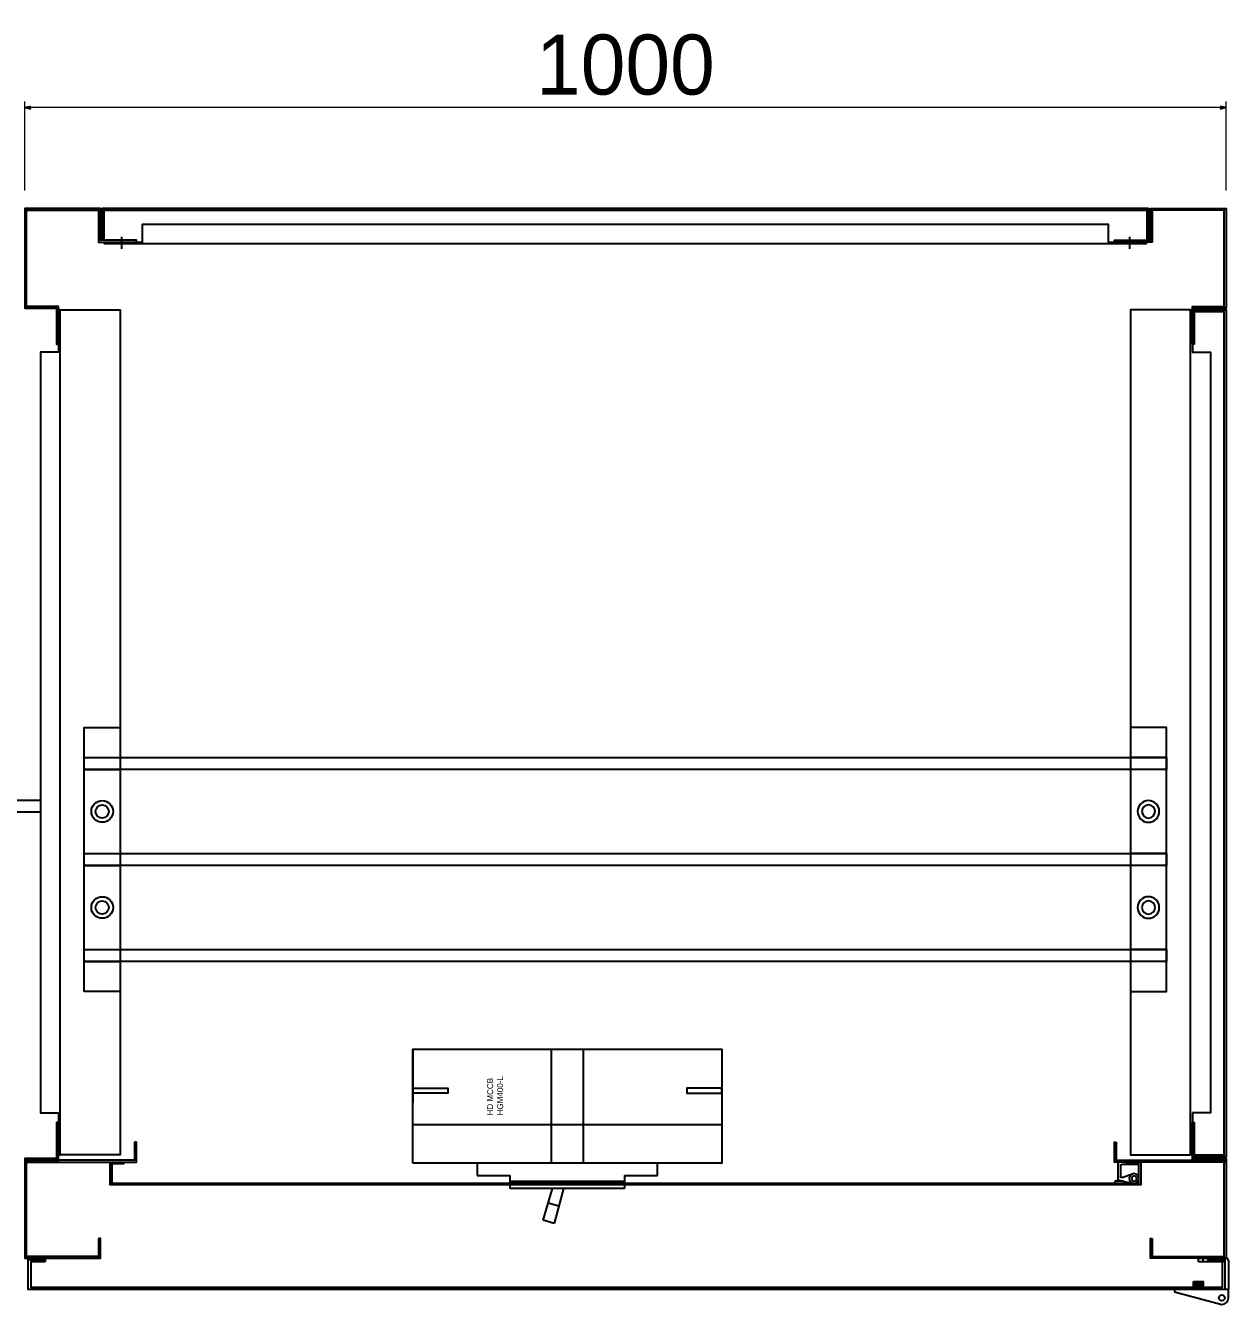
# Model space of a CAD drawing. Header units: millimetres. Extents: x 0 to 6523, y 0 to 4612.
# Drawn here: x 2165 to 3166, y 764 to 1829 of the extents above; entities that cross this region are included whole.
import ezdxf

# ---------------------------------------------------------------- set-up
doc = ezdxf.new("R2010")
doc.units = ezdxf.units.MM
doc.layers.add('DIM', color=253, linetype='Continuous')
doc.layers.add('Ghi chu', color=7, linetype='Continuous')
doc.dimstyles.new('CNC', dxfattribs={"dimtxt": 50, "dimasz": 5, "dimexe": 5, "dimexo": 15, "dimgap": 10, "dimtad": 1, "dimdec": 0, "dimtxsty": 'Standard', "dimblk": 'OPEN30', "dimcen": 10, "dimclrd": 5, "dimclre": 5, "dimclrt": 3, "dimazin": 3, "dimtfac": 1, "dimtdec": 0, "dimtmove": 0, "dimatfit": 3, "dimldrblk": 'ARCHTICK', "dimlwd": 9, "dimlwe": 9})

# ---------------------------------------------------------------- blocks, each defined once
blk = doc.blocks.new('HL044-2')
at = {"color": 1}
for p, q in [((0, -3), (0, 0)), ((0, 0), (23, 0)), ((4, -3), (4, 0)), ((10, -3), (10, 0)), ((22, -3), (0, -3)), ((22, -3), (22, -26)), ((25, -2), (25, -3)), ((25, -3), (25, -26)), ((-3, -19.5), (-3, -26)), ((-3, -19.5), (3, -20.1)), ((-3, -20.5), (3, -21.1)), ((3, -19.5), (3, -26)), ((25, -26), (-20, -26)), ((-20, -26), (-20, -28)), ((-20, -28), (19.5, -38.5)), ((-3, -21.5), (3, -22.1)), ((-3, -22.5), (3, -23.1)), ((-3, -23.5), (3, -24.1)), ((-3, -24.5), (3, -25.1)), ((-3, -25.5), (2.3, -26)), ((25, -33), (25, -26))]:
    blk.add_line(p, q, dxfattribs=at)
blk.add_lwpolyline([(-4, -19.5), (4, -19.5), (4, -26), (-4, -26)], close=True, dxfattribs=at)
blk.add_circle((19.5, -33), 2.5, dxfattribs=at)
for centre, radius, start, end in [((23, -2), 2, 0, 90), ((19.5, -33), 5.5, 270, 0)]:
    blk.add_arc(centre, radius, start, end, dxfattribs=at)
blk = doc.blocks.new('*D14')
at = {"color": 0, "linetype": 'ByBlock', "lineweight": -2}
for p, q in [((2164.4, 1760.5), (2169.4, 1761.8)), ((2169.4, 1759.1), (2164.4, 1760.5)), ((2164.4, 1760.5), (2169.4, 1760.5)), ((3159.4, 1761.8), (3164.4, 1760.5)), ((3164.4, 1760.5), (3159.4, 1759.1)), ((3164.4, 1760.5), (3159.4, 1760.5))]:
    blk.add_line(p, q, dxfattribs=at)
at = {"layer": 'Defpoints', "color": 0, "transparency": 16777216}
for p in [(2164.4, 1760.5), (2164.4, 1676.5), (3164.4, 1676.5)]:
    blk.add_point(p, dxfattribs=at)
at = {"layer": 'DIM', "color": 5, "lineweight": 9, "transparency": 16777216}
for p, q in [((2164.4, 1691.5), (2164.4, 1765.5)), ((3159.4, 1760.5), (2169.4, 1760.5)), ((3164.4, 1691.5), (3164.4, 1765.5))]:
    blk.add_line(p, q, dxfattribs=at)
at = {"layer": 'DIM', "color": 3, "transparency": 16777216, "insert": (2664.4, 1796), "char_height": 50, "attachment_point": 5}
blk.add_mtext('1000', dxfattribs=at)
blk = doc.blocks.new('_ArchTick')
at = {"color": 0, "const_width": 0.15}
blk.add_lwpolyline([(-0.5, -0.5), (0.5, 0.5)], dxfattribs=at)
blk = doc.blocks.new('_Open30')
at = {"color": 0, "linetype": 'ByBlock', "lineweight": -2}
for p, q in [((-1, 0.27), (0, 0)), ((0, 0), (-1, -0.27)), ((0, 0), (-1, 0))]:
    blk.add_line(p, q, dxfattribs=at)
blk = doc.blocks.new('HL036-1-2')
at = {"layer": 'Ghi chu', "color": 1}
for p, q in [((-3, 17.8), (-18.9, 17.8)), ((-18.9, 15.8), (-18.9, 17.8)), ((-12.1, 15.8), (-18.9, 15.8)), ((-16.4, 1), (-16.4, 14)), ((-15.6, 15), (-3.9, 17.7)), ((-14.4, 3), (-14.4, 11.9)), ((-13.1, 12.8), (-4.3, 9.8)), ((0, 0), (-15.4, 0)), ((0, 2), (-13.4, 2)), ((-6.2, 2), (-6.2, 0)), ((-1.2, 2), (-1.2, 0)), ((0, 0), (0, 2))]:
    blk.add_line(p, q, dxfattribs=at)
for radius in [4.1, 2.1]:
    blk.add_circle((-3, 13.7), radius, dxfattribs=at)
for centre, start, end in [((-15.4, 14), 102.9616, 180), ((-13.4, 11.9), 71.3254, 180), ((-15.4, 1), 180, 270), ((-13.4, 3), 180, 270)]:
    blk.add_arc(centre, 1, start, end, dxfattribs=at)
blk = doc.blocks.new('HYUNDAI MCCB HGM400-L')
at = {"color": 0}
for p, q in [((-21936.4, 7421.1), (-21936.4, 7164.1)), ((-21910.3, 7421.1), (-21918.3, 7421.1)), ((-21873.8, 7421.1), (-21910.3, 7421.1)), ((-21968.8, 7367.6), (-21978.8, 7367.6)), ((-21978.8, 7367.6), (-21978.8, 7340.1)), ((-21968.8, 7292.6), (-21968.8, 7367.6)), ((-21989.8, 7245.1), (-21989.8, 7340.1)), ((-21989.8, 7340.1), (-21983.8, 7340.1)), ((-21983.8, 7245.1), (-21983.8, 7340.1)), ((-21983.8, 7340.1), (-21978.8, 7340.1)), ((-22018.8, 7303.6), (-22016.1, 7312.8)), ((-22016.1, 7312.8), (-21989.8, 7305)), ((-22001.6, 7308.5), (-22004.3, 7299.7)), ((-21968.8, 7305.9), (-21873.8, 7305.9)), ((-21989.8, 7295.9), (-22018.8, 7303.6)), ((-21968.8, 7279.3), (-21873.8, 7279.3)), ((-21983.8, 7245.1), (-21989.8, 7245.1)), ((-21978.8, 7245.1), (-21983.8, 7245.1)), ((-21978.8, 7245.1), (-21978.8, 7217.6)), ((-21978.8, 7217.6), (-21968.8, 7217.6)), ((-21910.3, 7164.1), (-21918.3, 7164.1))]:
    blk.add_line(p, q, dxfattribs=at)
blk.add_lwpolyline([(-21968.8, 7421.1), (-21873.8, 7421.1), (-21873.8, 7164.1), (-21968.8, 7164.1)], close=True, dxfattribs=at)
at = {"color": 4}
for points in [[(-21910.3, 7421.1), (-21906.3, 7421.1), (-21906.3, 7392.1), (-21910.3, 7392.1)], [(-21910.3, 7164.1), (-21906.3, 7164.1), (-21906.3, 7193.1), (-21910.3, 7193.1)]]:
    blk.add_lwpolyline(points, close=True, dxfattribs=at)
at = {"insert": (-21928.9, 7359.4), "char_height": 5, "attachment_point": 1}
blk.add_mtext_dynamic_manual_height_columns('{\\C1;HD MCCB\\PHGM400-L}', width=37.687, gutter_width=1, heights=[0], dxfattribs=at)
blk = doc.blocks.new('*U10654')
at = {"color": 252}
for p, q in [((-85, 35), (-85, 5)), ((-75, 35), (-75, 5)), ((-5, 35), (-5, 5)), ((5, 35), (5, 5)), ((75, 35), (75, 5)), ((85, 35), (85, 5))]:
    blk.add_line(p, q, dxfattribs=at)
at = {"color": 1}
blk.add_lwpolyline([(-110, 5), (-110, 35), (110, 35), (110, 5)], close=True, dxfattribs=at)
at = {"color": 252}
for centre, radius in [((-40, 20), 9), ((-40, 20), 5.5), ((40, 20), 9), ((40, 20), 5.5)]:
    blk.add_circle(centre, radius, dxfattribs=at)

msp = doc.modelspace()

# ---------------------------------------------------------------- linework, layer by layer
at = {"ltscale": 3}
for p, q in [((2244.9, 1652.8), (2244.9, 1642.9)), ((3083.9, 1652.8), (3083.9, 1642.9))]:
    msp.add_line(p, q, dxfattribs=at)
at = {"color": 7}
for points in [[(2192.4, 1563.5), (2192.4, 1595), (2165.9, 1595), (2165.9, 1675), (2225.9, 1675), (2225.9, 1648.5), (2257.4, 1648.5), (2257.4, 1650), (2227.4, 1650), (2227.4, 1676.5), (2164.4, 1676.5), (2164.4, 1593.5), (2190.9, 1593.5), (2190.9, 1563.5)], [(2230.4, 1651), (2230.4, 1675), (3098.4, 1675), (3098.4, 1651), (3099.9, 1651), (3099.9, 1676.5), (2228.9, 1676.5), (2228.9, 1651)], [(3136.4, 1563.5), (3136.4, 1595), (3162.9, 1595), (3162.9, 1675), (3102.9, 1675), (3102.9, 1648.5), (3071.4, 1648.5), (3071.4, 1650), (3101.4, 1650), (3101.4, 1676.5), (3164.4, 1676.5), (3164.4, 1593.5), (3137.9, 1593.5), (3137.9, 1563.5)], [(3138.9, 888.5), (3162.9, 888.5), (3162.9, 1590.5), (3138.9, 1590.5), (3138.9, 1592), (3164.4, 1592), (3164.4, 887), (3138.9, 887)], [(2225.9, 819), (2225.9, 804), (2165.9, 804), (2165.9, 884), (2192.4, 884), (2192.4, 915.5), (2190.9, 915.5), (2190.9, 885.5), (2164.4, 885.5), (2164.4, 802.5), (2227.4, 802.5), (2227.4, 819)], [(3102.9, 819), (3102.9, 804), (3162.9, 804), (3162.9, 884), (3136.4, 884), (3136.4, 915.5), (3137.9, 915.5), (3137.9, 885.5), (3164.4, 885.5), (3164.4, 802.5), (3101.4, 802.5), (3101.4, 819)], [(2181.4, 799.5), (2169.4, 799.5), (2169.4, 778.5), (3161.4, 778.5), (3161.4, 799.5), (3149.4, 799.5), (3149.4, 801.5), (3163.4, 801.5), (3163.4, 776.5), (2167.4, 776.5), (2167.4, 801.5), (2181.4, 801.5)]]:
    msp.add_lwpolyline(points, close=True, dxfattribs=at)
at = {"color": 8}
for points in [[(3066.4, 1648.5), (3097.9, 1648.5), (3097.9, 1647), (2230.9, 1647), (2230.9, 1648.5), (2262.4, 1648.5), (2262.4, 1663.5), (3066.4, 1663.5), (3066.4, 1648.5)], [(2192.4, 923.5), (2192.4, 888.5), (2193.9, 888.5), (2193.9, 1592), (2192.4, 1592), (2192.4, 1557), (2177.4, 1557), (2177.4, 923.5), (2192.4, 923.5)], [(3136.4, 923.5), (3136.4, 888.5), (3134.9, 888.5), (3134.9, 1592), (3136.4, 1592), (3136.4, 1557), (3151.4, 1557), (3151.4, 923.5), (3136.4, 923.5)]]:
    msp.add_lwpolyline(points, dxfattribs=at)
at = {"color": 46, "ltscale": 3}
for points in [[(2193.9, 1592), (2243.9, 1592), (2243.9, 888.5), (2193.9, 888.5)], [(3134.9, 1592), (3084.9, 1592), (3084.9, 888.5), (3134.9, 888.5)]]:
    msp.add_lwpolyline(points, close=True, dxfattribs=at)
at = {"color": 5, "ltscale": 3}
msp.add_lwpolyline([(2213.9, 1219.5), (3114.9, 1219.5), (3114.9, 1209.5), (2213.9, 1209.5)], close=True, dxfattribs=at)
at = {"color": 1, "ltscale": 3}
for points in [[(1303.9, 1184), (2177.4, 1184), (2177.4, 1174), (1303.9, 1174)], [(2213.9, 1059.5), (3114.9, 1059.5), (3114.9, 1049.5), (2213.9, 1049.5)]]:
    msp.add_lwpolyline(points, close=True, dxfattribs=at)
at = {"color": 2, "ltscale": 3}
msp.add_lwpolyline([(2213.9, 1139.5), (3114.9, 1139.5), (3114.9, 1129.5), (2213.9, 1129.5)], close=True, dxfattribs=at)
at = {"color": 3}
for points in [[(2255.9, 899), (2255.9, 884), (2165.9, 884), (2165.9, 882.5), (2257.4, 882.5), (2257.4, 899)], [(3072.9, 899), (3072.9, 884), (3162.9, 884), (3162.9, 882.5), (3071.4, 882.5), (3071.4, 899)]]:
    msp.add_lwpolyline(points, close=True, dxfattribs=at)
at = {"color": 6}
msp.add_lwpolyline([(2246.9, 881), (2236.9, 881), (2236.9, 865), (3091.9, 865), (3091.9, 881), (3081.9, 881), (3081.9, 882.5), (3093.4, 882.5), (3093.4, 863.5), (2235.4, 863.5), (2235.4, 882.5), (2246.9, 882.5)], close=True, dxfattribs=at)

# ---------------------------------------------------------------- block references
at = {"rotation": 90}
msp.add_blockref('*U10654', (2248.9, 1134.5), dxfattribs=at)
at = {"xscale": -1, "rotation": 270}
msp.add_blockref('*U10654', (3079.8, 1134.5), dxfattribs=at)
at = {"color": 0, "rotation": 90}
msp.add_blockref('HYUNDAI MCCB HGM400-L', (9908.7, 22850.3), dxfattribs=at)
at = {"color": 7, "xscale": -1, "rotation": 180}
msp.add_blockref('HL036-1-2', (3090.8, 882.5), dxfattribs=at)
at = {"color": 7}
msp.add_blockref('HL044-2', (3141.4, 802.5), dxfattribs=at)

# ---------------------------------------------------------------- dimensions: what is measured, and where the dimension line sits
at = {"layer": 'DIM', "color": 7}
dim = msp.add_linear_dim(base=(2164.4, 1760.5), p1=(3164.4, 1676.5), p2=(2164.4, 1676.5), angle=180, dimstyle='CNC', dxfattribs=at)
dim.commit()
dim.dimension.update_dxf_attribs({"geometry": '*D14', "text_midpoint": (2664.4, 1796)})

doc.saveas('drawing.dxf')
